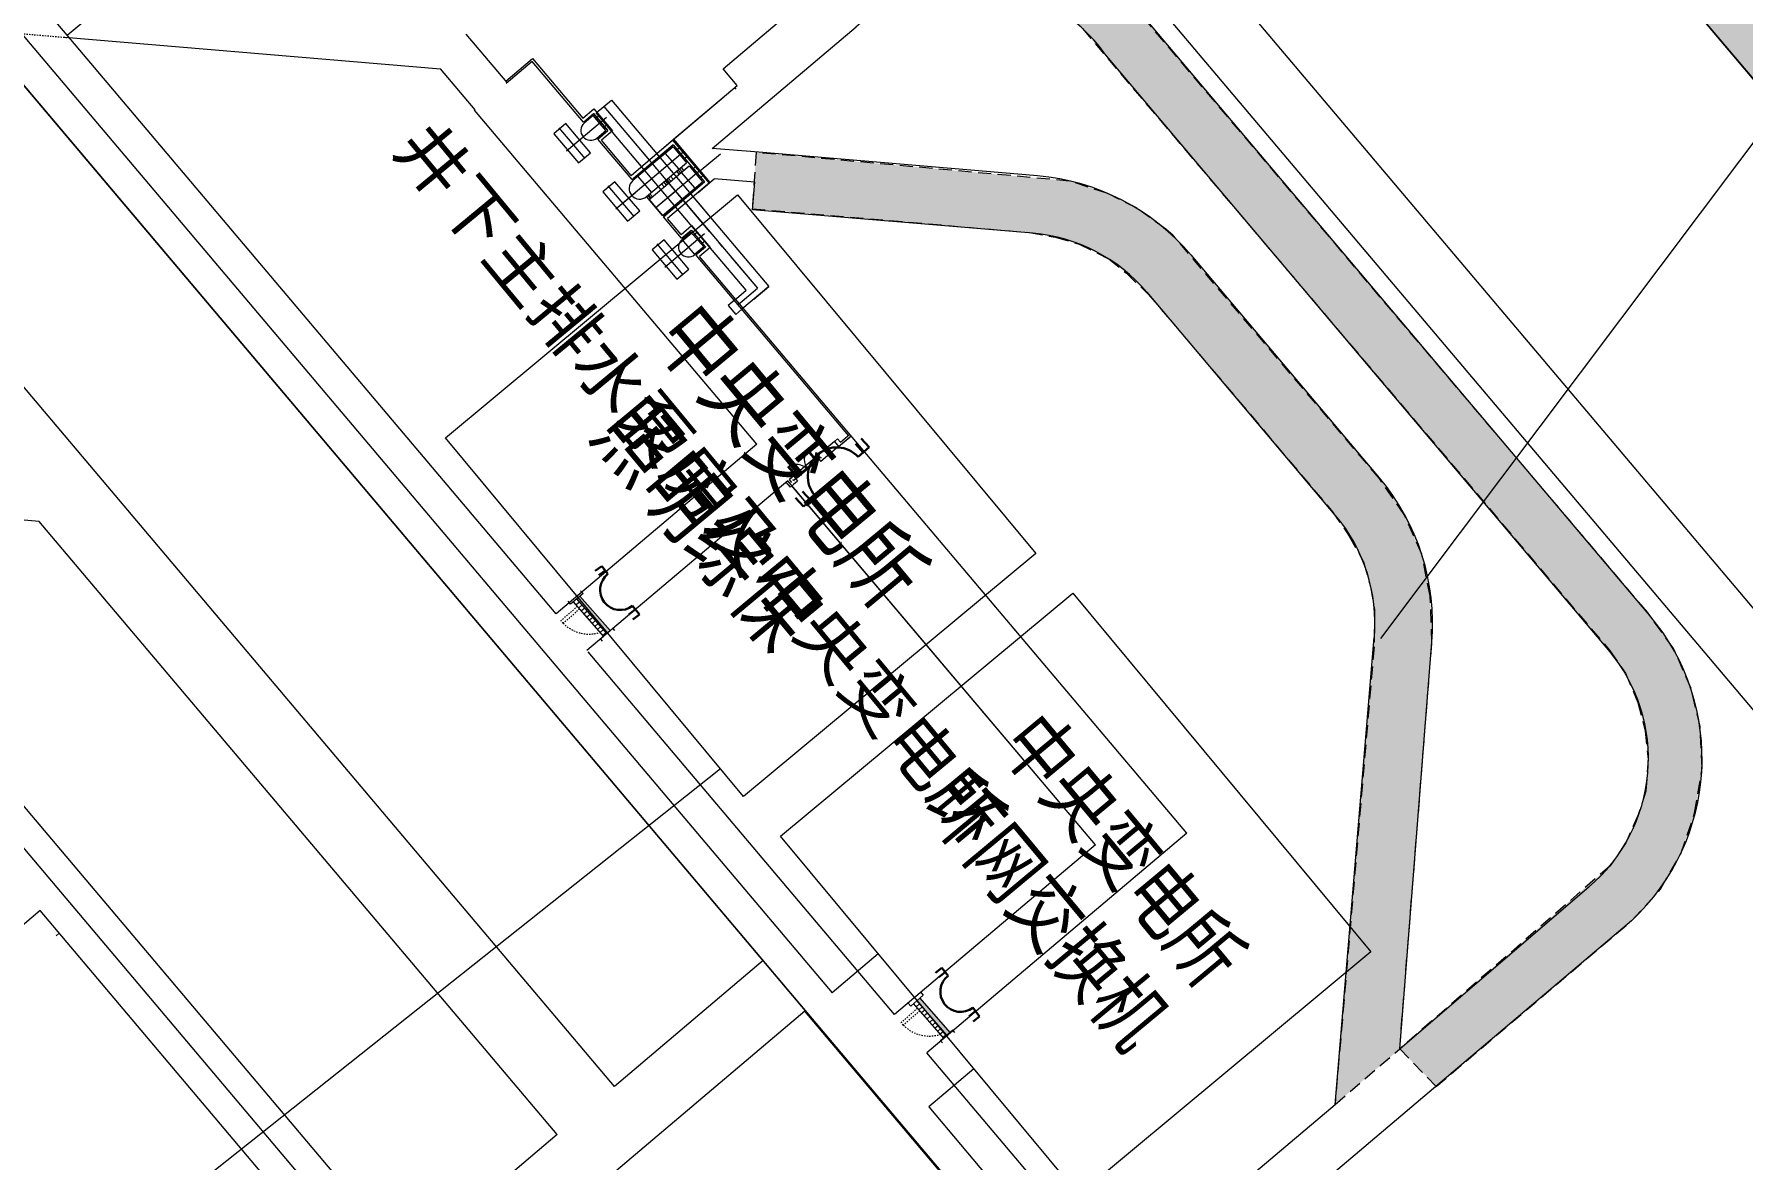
# Model space of a CAD drawing. Header units: millimetres. Extents: x 2501 to 6983, y 1724 to 12691.
# Drawn here: x 4753.1 to 4883.4, y 10485 to 10570.9 of the extents above; entities that cross this region are included whole.
import ezdxf

# ---------------------------------------------------------------- set-up
doc = ezdxf.new("R2010")
doc.units = ezdxf.units.MM
for name, pattern in [('2X0_5', [2.5, 2, -0.5]), ('CONTINUES', [20, 10, 10]), ('DASH', [0.35, 0.25, -0.1]), ('X5', [3, 2, -1]), ('小点划线', [24, 20, -2, 0, -2]), ('小虚线', [3.5, 2, -1.5]), ('点划线', [46, 40, -3, 0, -3]), ('采区边界线', [15, 10, -2, 1, -2])]:
    doc.linetypes.add(name, pattern=pattern)
for name, color, linetype in [('4、10月', 131, 'Continuous'), ('JMD', 6, 'Continuous'), ('TK', 7, 'Continuous'), ('文字标注', 7, 'Continuous'), ('监测监控', 7, 'Continuous')]:
    doc.layers.add(name, color=color, linetype=linetype)
doc.layers.add('井下工业网光缆', color=5, linetype='Continuous', lineweight=30)
doc.styles.add('宋体', font='', dxfattribs={"height": 2})
doc.styles.add('新宋体', font='', dxfattribs={"width": 0.8})
doc.styles.get('宋体').set_extended_font_data('SimSun')
doc.styles.get('新宋体').set_extended_font_data('NSimSun')

# ---------------------------------------------------------------- blocks, each defined once
blk = doc.blocks.new('A$C0C37771A')
at = {"layer": 'JMD', "color": 1, "linetype": 'Continuous', "lineweight": 30}
for p, q in [((4.14, 4.68, -1.2), (3.39, 3.93, -1.2)), ((4.14, 4.68, -1.2), (4.69, 4.13, -1.2)), ((3.7, 4.24, -1.2), (4.25, 3.69, -1.2)), ((0.68, 1.22, -1.2), (0, 0.55, -1.2)), ((0, 0.55, -1.2), (0.54, 0, -1.2)), ((0.37, 0.91, -1.2), (0.91, 0.37, -1.2))]:
    blk.add_line(p, q, dxfattribs=at)
blk.add_arc((2.04, 2.58, -1.2), 1.92, 224.8776, 44.8776, dxfattribs=at)
blk = doc.blocks.new('系统底图')
at = {"lineweight": 20, "ltscale": 0.5}
for points in [[(408441.43, 4256842.54), (408455.56, 4256854.47), (408455.56, 4256854.47), (408458.83, 4256856.45), (408462.64, 4256857.27), (408466.48, 4256856.99), (408469.95, 4256855.54), (408472.89, 4256852.97), (408562.2, 4256747.13), (408564.09, 4256744.06), (408565.07, 4256740.08), (408564.75, 4256736.36), (408563.18, 4256732.64), (408560.69, 4256729.61), (408546.71, 4256718.05), (408543.58, 4256721.58), (408557.88, 4256733.59), (408559.45, 4256735.68), (408560.43, 4256738.88), (408559.98, 4256741.65), (408558.65, 4256744.17), (408469.14, 4256850.06), (408466.8, 4256851.8), (408464.1, 4256852.58), (408461.11, 4256852.26), (408458.64, 4256850.93), (408444.47, 4256838.95)], [(408495.72, 4256712.78), (408498.5, 4256709.91), (408513.42, 4256722.56), (408515.59, 4256724.95), (408517.15, 4256727.66), (408518.2, 4256730.75), (408518.78, 4256734.2), (408518.62, 4256737.36), (408517.94, 4256740.26), (408516.6, 4256743.32), (408514.6, 4256746.07), (408474.25, 4256793.7), (408471.6, 4256795.58), (408468.7, 4256797.04), (408465.7, 4256797.84), (408462.64, 4256798.13), (408459.2, 4256797.71), (408460.31, 4256793.78), (408462.98, 4256793.91), (408465.46, 4256793.62), (408467.73, 4256793.13), (408470, 4256791.78), (408471.52, 4256790.58), (408511.72, 4256743.17), (408512.92, 4256741.43), (408513.88, 4256739.2), (408514.44, 4256737), (408514.66, 4256734.87), (408514.48, 4256732.43), (408513.91, 4256730.62), (408512.96, 4256728.49), (408511.75, 4256726.72)], [(408490.79, 4256708.55), (408495.72, 4256712.78), (408498.17, 4256743.78), (408498.04, 4256747.3), (408497.4, 4256750.5), (408496.06, 4256753.52), (408494.17, 4256756.27), (408478.45, 4256774.8), (408477.89, 4256775.29), (408475.7, 4256776.87), (408473.38, 4256778.03), (408470.54, 4256778.95), (408446.66, 4256781.13), (408446.34, 4256776.84), (408467.5, 4256775.02), (408469.47, 4256774.66), (408471.27, 4256774.14), (408473.55, 4256773.01), (408474.89, 4256771.92), (408476.57, 4256770.29), (408490.6, 4256753.74), (408491.87, 4256751.88), (408492.96, 4256749.91), (408493.48, 4256748.01), (408493.8, 4256746.28), (408493.76, 4256743.44)]]:
    blk.add_hatch(color=3, dxfattribs=at).paths.add_polyline_path(points)
at = {"layer": 'JMD', "linetype": 'Continuous', "lineweight": 20}
for points in [[(408433.21, 4256747.3), (408432.97, 4256747.1), (408435.27, 4256744.46), (408435.51, 4256744.67)], [(408459.15, 4256716.66), (408458.91, 4256716.46), (408461.2, 4256713.82), (408461.44, 4256714.03)]]:
    blk.add_hatch(color=30, dxfattribs=at).paths.add_polyline_path(points)
at = {"color": 0, "lineweight": 20}
for p, q in [((408469.23, 4256849.99, 3540.84), (408558.65, 4256744.14, 3264.72)), ((408432.14, 4256783.33, 3261.18), (408431.22, 4256782.56, 3261.18)), ((408434.02, 4256781.1, 3261.18), (408432.14, 4256783.33, 3261.18)), ((408432.19, 4256781.25, 3261.18), (408435.23, 4256783.82, 3261.18)), ((408433.43, 4256783.74, 3261.18), (408434.27, 4256784.45, 3261.18)), ((408433.48, 4256783.45, 3261.18), (408434.24, 4256784.1, 3261.18)), ((408434.23, 4256783.95, 3261.18), (408433.54, 4256783.37, 3261.18)), ((408434.23, 4256783.95, 3261.18), (408433.54, 4256783.37, 3261.18)), ((408435.2, 4256782.81, 3261.18), (408434.23, 4256783.95, 3261.18)), ((408435.2, 4256782.81, 3261.18), (408434.23, 4256783.95, 3261.18)), ((408435.34, 4256782.8, 3261.18), (408434.24, 4256784.1, 3261.18)), ((408434.24, 4256784.1, 3261.18), (408435.34, 4256782.8, 3261.18)), ((408435.34, 4256782.8, 3261.18), (408434.24, 4256784.1, 3261.18)), ((408434.27, 4256784.45, 3261.18), (408435.69, 4256782.77, 3261.18)), ((408431.22, 4256782.56, 3261.18), (408433.11, 4256780.33, 3261.18)), ((408434.51, 4256782.23, 3261.18), (408435.2, 4256782.81, 3261.18)), ((408434.51, 4256782.23, 3261.18), (408435.2, 4256782.81, 3261.18)), ((408434.58, 4256782.15, 3261.18), (408435.34, 4256782.8, 3261.18)), ((408434.58, 4256782.15, 3261.18), (408435.34, 4256782.8, 3261.18)), ((408435.69, 4256782.77, 3261.18), (408434.85, 4256782.06, 3261.18)), ((408437.11, 4256779.38, 3261.18), (408434.85, 4256782.06, 3261.18)), ((408440.36, 4256782.13, 3261.18), (408443.13, 4256778.84, 3261.18)), ((408433.11, 4256780.33, 3261.18), (408434.02, 4256781.1, 3261.18)), ((408437.19, 4256779.06, 3261.18), (408440.32, 4256781.7, 3261.18)), ((408440.31, 4256781.56, 3261.18), (408437.25, 4256778.98, 3261.18)), ((408440.31, 4256781.56, 3261.18), (408437.25, 4256778.98, 3261.18)), ((408440.32, 4256781.7, 3261.18), (408437.3, 4256779.15, 3261.18)), ((408440.32, 4256781.7, 3261.18), (408437.3, 4256779.15, 3261.18)), ((408440.31, 4256781.56, 3261.18), (408441.34, 4256780.34, 3261.18)), ((408440.31, 4256781.56, 3261.18), (408441.34, 4256780.34, 3261.18)), ((408440.32, 4256781.7, 3261.18), (408442.71, 4256778.88, 3261.18)), ((408443.92, 4256781.01, 3261.18), (408442.31, 4256779.66, 3261.18)), ((408438.29, 4256777.76, 3261.18), (408441.34, 4256780.34, 3261.18)), ((408438.29, 4256777.76, 3261.18), (408441.34, 4256780.34, 3261.18)), ((408438.48, 4256777.53, 3261.18), (408441.54, 4256780.11, 3261.18)), ((408438.48, 4256777.53, 3261.18), (408441.54, 4256780.11, 3261.18)), ((408440.12, 4256779.31, 3261.18), (408440.31, 4256779.08, 3261.18)), ((408440.12, 4256779.31, 3261.18), (408440.31, 4256779.08, 3261.18)), ((408441.54, 4256780.11, 3261.18), (408442.57, 4256778.89, 3261.18)), ((408441.54, 4256780.11, 3261.18), (408442.57, 4256778.89, 3261.18)), ((408435.88, 4256778.9, 3261.18), (408434.97, 4256778.13, 3261.18)), ((408434.97, 4256778.13, 3261.18), (408436.85, 4256775.9, 3261.18)), ((408437.77, 4256776.67, 3261.18), (408435.88, 4256778.9, 3261.18)), ((408439.43, 4256778.73, 3261.18), (408439.63, 4256778.5, 3261.18)), ((408439.43, 4256778.73, 3261.18), (408439.63, 4256778.5, 3261.18)), ((408439.51, 4256776.31, 3261.18), (408442.57, 4256778.89, 3261.18)), ((408439.51, 4256776.31, 3261.18), (408442.57, 4256778.89, 3261.18)), ((408439.58, 4256776.23, 3261.18), (408442.71, 4256778.88, 3261.18)), ((408439.58, 4256776.23, 3261.18), (408442.71, 4256778.88, 3261.18)), ((408442.71, 4256778.88, 3261.18), (408439.58, 4256776.23, 3261.18)), ((408443.13, 4256778.84, 3261.18), (408439.89, 4256776.1, 3261.18)), ((408442.22, 4256778.07, 3261.18), (408443.46, 4256779.12, 3261.18)), ((408436.85, 4256775.9, 3261.18), (408437.77, 4256776.67, 3261.18)), ((408438.6, 4256777.63, 3261.18), (408438.4, 4256777.86, 3261.18)), ((408438.48, 4256777.53, 3261.18), (408439.51, 4256776.31, 3261.18)), ((408438.48, 4256777.53, 3261.18), (408439.51, 4256776.31, 3261.18)), ((408440.92, 4256774.88, 3261.18), (408439.89, 4256776.1, 3261.18)), ((408440.92, 4256774.88, 3261.18), (408441.72, 4256775.55, 3261.18)), ((408441.72, 4256775.55, 3261.18), (408443.14, 4256773.87, 3261.18)), ((408439.63, 4256774.47, 3261.18), (408438.71, 4256773.7, 3261.18)), ((408439.63, 4256774.47, 3261.18), (408438.71, 4256773.7, 3261.18)), ((408441.51, 4256772.24, 3261.18), (408439.63, 4256774.47, 3261.18)), ((408441.51, 4256772.24, 3261.18), (408439.63, 4256774.47, 3261.18)), ((408439.68, 4256772.39, 3261.18), (408442.72, 4256774.96, 3261.18)), ((408440.97, 4256774.59, 3261.18), (408441.69, 4256775.2, 3261.18)), ((408440.99, 4256774.48, 3261.18), (408441.68, 4256775.06, 3261.18)), ((408440.99, 4256774.48, 3261.18), (408441.68, 4256775.06, 3261.18)), ((408441.68, 4256775.06, 3261.18), (408442.65, 4256773.92, 3261.18)), ((408441.68, 4256775.06, 3261.18), (408442.65, 4256773.92, 3261.18)), ((408441.69, 4256775.2, 3261.18), (408442.79, 4256773.9, 3261.18)), ((408441.69, 4256775.2, 3261.18), (408442.79, 4256773.9, 3261.18)), ((408441.69, 4256775.2, 3261.18), (408442.79, 4256773.9, 3261.18)), ((408438.71, 4256773.7, 3261.18), (408440.59, 4256771.47, 3261.18)), ((408438.71, 4256773.7, 3261.18), (408440.59, 4256771.47, 3261.18)), ((408442.65, 4256773.92, 3261.18), (408441.96, 4256773.34, 3261.18)), ((408442.65, 4256773.92, 3261.18), (408441.96, 4256773.34, 3261.18)), ((408442.79, 4256773.9, 3261.18), (408442.06, 4256773.29, 3261.18)), ((408442.79, 4256773.9, 3261.18), (408442.06, 4256773.29, 3261.18)), ((408443.14, 4256773.87, 3261.18), (408442.34, 4256773.2, 3261.18)), ((408445.66, 4256769.26, 3261.18), (408442.34, 4256773.2, 3261.18)), ((408440.59, 4256771.47, 3261.18), (408441.51, 4256772.24, 3261.18)), ((408440.59, 4256771.47, 3261.18), (408441.51, 4256772.24, 3261.18)), ((408444.97, 4256769.85, 3261.18), (408444.51, 4256769.47, 3261.18)), ((408444.97, 4256769.85, 3261.18), (408444.51, 4256769.47, 3261.18)), ((408444.51, 4256769.47, 3261.18), (408445.09, 4256768.78, 3261.18)), ((408444.51, 4256769.47, 3261.18), (408445.09, 4256768.78, 3261.18)), ((408445.09, 4256768.78, 3261.18), (408445.55, 4256769.17, 3261.18)), ((408445.09, 4256768.78, 3261.18), (408445.55, 4256769.17, 3261.18))]:
    blk.add_line(p, q, dxfattribs=at)
at = {"color": 0, "linetype": 'Continuous', "lineweight": 20}
for p, q in [((408444.13, 4256787.51, 4556.85), (408451.47, 4256793.72, 4556.85)), ((408393.95, 4256789.91, 2766.88), (408422.59, 4256787.5, 4530.2)), ((408393.95, 4256789.91, 2766.88), (408422.59, 4256787.5, 4530.2)), ((408427.67, 4256786.46, 3261.18), (408424.55, 4256790.15, 3261.18)), ((408427.67, 4256786.46, 3261.18), (408424.55, 4256790.15, 3261.18)), ((408443.29, 4256781.44, 4556.85), (408454.27, 4256790.71, 4556.85)), ((408425.22, 4256784.39, 3261.18), (408422.59, 4256787.5, 3261.18)), ((408425.22, 4256784.39, 3261.18), (408422.59, 4256787.5, 3261.18)), ((408427.57, 4256786.57, 3261.18), (408429.59, 4256788.28, 3261.18)), ((408427.57, 4256786.57, 3261.18), (408429.59, 4256788.28, 3261.18)), ((408429.59, 4256788.28, 3261.18), (408433.43, 4256783.74, 3261.18)), ((408429.59, 4256788.28, 3261.18), (408433.43, 4256783.74, 3261.18)), ((408445.21, 4256786.23, 4556.85), (408444.13, 4256787.51, 4556.85)), ((408440.36, 4256782.13, 3261.18), (408445.21, 4256786.23, 3261.18)), ((408425.18, 4256784.36, 3261.18), (408425.22, 4256784.39, 3261.18)), ((408446.71, 4256758.89, 3261.18), (408425.18, 4256784.36, 3261.18)), ((408446.71, 4256758.89, 3261.18), (408425.18, 4256784.36, 3261.18)), ((408432.14, 4256783.33, 3261.18), (408431.22, 4256782.56, 3261.18)), ((408434.02, 4256781.1, 3261.18), (408432.14, 4256783.33, 3261.18)), ((408433.43, 4256783.74, 3261.18), (408434.27, 4256784.45, 3261.18)), ((408433.48, 4256783.45, 3261.18), (408434.24, 4256784.1, 3261.18)), ((408434.24, 4256784.1, 3261.18), (408435.34, 4256782.8, 3261.18)), ((408434.27, 4256784.45, 3261.18), (408435.69, 4256782.77, 3261.18)), ((408431.22, 4256782.56, 3261.18), (408433.11, 4256780.33, 3261.18)), ((408435.69, 4256782.77, 3261.18), (408434.85, 4256782.06, 3261.18)), ((408437.11, 4256779.38, 3261.18), (408434.85, 4256782.06, 3261.18)), ((408440.36, 4256782.13, 3261.18), (408443.13, 4256778.84, 3261.18)), ((408433.11, 4256780.33, 3261.18), (408434.02, 4256781.1, 3261.18)), ((408437.19, 4256779.06, 3261.18), (408440.32, 4256781.7, 3261.18)), ((408440.32, 4256781.7, 3261.18), (408442.71, 4256778.88, 3261.18)), ((408446.85, 4256781.14, 3261.18), (408443.29, 4256781.44, 3261.18)), ((408446.85, 4256781.14, 3261.18), (408443.29, 4256781.44, 3261.18)), ((408468.11, 4256779.35, 3261.18), (408446.85, 4256781.14, 3261.18)), ((408468.11, 4256779.35, 3261.18), (408446.85, 4256781.14, 3261.18)), ((408435.88, 4256778.9, 3261.18), (408434.97, 4256778.13, 3261.18)), ((408434.97, 4256778.13, 3261.18), (408436.85, 4256775.9, 3261.18)), ((408437.77, 4256776.67, 3261.18), (408435.88, 4256778.9, 3261.18)), ((408442.71, 4256778.88, 3261.18), (408439.58, 4256776.23, 3261.18)), ((408443.13, 4256778.84, 3261.18), (408439.89, 4256776.1, 3261.18)), ((408442.22, 4256778.07, 3261.18), (408443.46, 4256779.12, 3261.18)), ((408446.56, 4256778.86, 3261.18), (408443.46, 4256779.12, 3261.18)), ((408446.56, 4256778.86, 3261.18), (408443.46, 4256779.12, 3261.18)), ((408446.38, 4256776.76, 3261.18), (408446.56, 4256778.86, 3261.18)), ((408446.38, 4256776.76, 3261.18), (408446.56, 4256778.86, 3261.18)), ((408436.85, 4256775.9, 3261.18), (408437.77, 4256776.67, 3261.18)), ((408438.6, 4256777.63, 3261.18), (408438.4, 4256777.86, 3261.18)), ((408467.75, 4256774.97, 3261.18), (408446.38, 4256776.76, 3261.18)), ((408467.75, 4256774.97, 3261.18), (408446.38, 4256776.76, 3261.18)), ((408440.92, 4256774.88, 3261.18), (408439.89, 4256776.1, 3261.18)), ((408440.92, 4256774.88, 3261.18), (408441.72, 4256775.55, 3261.18)), ((408441.72, 4256775.55, 3261.18), (408443.14, 4256773.87, 3261.18)), ((408439.63, 4256774.47, 3261.18), (408438.71, 4256773.7, 3261.18)), ((408439.63, 4256774.47, 3261.18), (408438.71, 4256773.7, 3261.18)), ((408441.51, 4256772.24, 3261.18), (408439.63, 4256774.47, 3261.18)), ((408441.51, 4256772.24, 3261.18), (408439.63, 4256774.47, 3261.18)), ((408440.97, 4256774.59, 3261.18), (408441.69, 4256775.2, 3261.18)), ((408441.69, 4256775.2, 3261.18), (408442.79, 4256773.9, 3261.18)), ((408438.71, 4256773.7, 3261.18), (408440.59, 4256771.47, 3261.18)), ((408438.71, 4256773.7, 3261.18), (408440.59, 4256771.47, 3261.18)), ((408442.79, 4256773.9, 3261.18), (408442.06, 4256773.29, 3261.18)), ((408442.79, 4256773.9, 3261.18), (408442.06, 4256773.29, 3261.18)), ((408443.14, 4256773.87, 3261.18), (408442.34, 4256773.2, 3261.18)), ((408479.48, 4256729.23, 3261.18), (408442.34, 4256773.2, 3261.18)), ((408494.17, 4256756.32, 3261.18), (408479.81, 4256773.31, 3261.18)), ((408440.59, 4256771.47, 3261.18), (408441.51, 4256772.24, 3261.18)), ((408440.59, 4256771.47, 3261.18), (408441.51, 4256772.24, 3261.18)), ((408490.8, 4256753.48, 3261.18), (408476.45, 4256770.47, 3261.18)), ((408479.48, 4256729.23, 3261.18), (408445.66, 4256769.26, 3261.18)), ((408446.71, 4256758.89, 3261.18), (408431.39, 4256745.95, 3261.18)), ((408446.71, 4256758.89, 3261.18), (408431.39, 4256745.95, 3261.18)), ((408449.06, 4256756.1, 3261.18), (408433.75, 4256743.16, 3261.18)), ((408472.52, 4256728.33, 3261.18), (408449.06, 4256756.1, 3261.18)), ((408490.79, 4256708.55, 3261.18), (408493.78, 4256744.15, 3261.18)), ((408490.79, 4256708.55, 3261.18), (408493.78, 4256744.15, 3261.18)), ((408495.72, 4256712.78, 4556.85), (408498.17, 4256743.78, 3261.18)), ((408495.72, 4256712.78, 4556.85), (408498.17, 4256743.78, 3261.18)), ((408479.48, 4256729.23, 3261.18), (408459.66, 4256712.49, 3261.18)), ((408472.52, 4256728.33, 3261.18), (408457.21, 4256715.39, 3261.18)), ((408495.72, 4256712.78, 4556.85), (408510.16, 4256725.15, 4556.85)), ((408495.72, 4256712.78, 4556.85), (408510.16, 4256725.15, 4556.85)), ((408476.05, 4256696.1, 3261.18), (408490.79, 4256708.55, 3261.18))]:
    blk.add_line(p, q, dxfattribs=at)
at = {"lineweight": 20}
for p, q in [((408514.78, 4256745.83, 4556.85), (408476.36, 4256791.3, 4556.85)), ((408511.76, 4256743.06, 4556.85), (408473.23, 4256788.66, 4556.85)), ((408391.99, 4256752.99, 3248.69), (408370.96, 4256754.76, 3253.38)), ((408420.1, 4256696.63, 3261.18), (408371, 4256754.75, 3261.18)), ((408416.86, 4256693.96, 3261.18), (408392.05, 4256723.32, 3261.18))]:
    blk.add_line(p, q, dxfattribs=at)
at = {"color": 0, "lineweight": 20, "ltscale": 5}
for p, q in [((408429.58, 4256788.07, 3261.18), (408427.59, 4256786.39, 3261.18)), ((408429.58, 4256788.07, 3261.18), (408427.59, 4256786.39, 3261.18)), ((408433.48, 4256783.45, 3261.18), (408429.58, 4256788.07, 3261.18)), ((408433.48, 4256783.45, 3261.18), (408429.58, 4256788.07, 3261.18)), ((408437.19, 4256779.06, 3261.18), (408434.58, 4256782.15, 3261.18)), ((408437.19, 4256779.06, 3261.18), (408434.58, 4256782.15, 3261.18)), ((408439.51, 4256776.31, 3261.18), (408438.29, 4256777.76, 3261.18)), ((408439.51, 4256776.31, 3261.18), (408438.29, 4256777.76, 3261.18)), ((408440.97, 4256774.59, 3261.18), (408439.58, 4256776.23, 3261.18)), ((408440.97, 4256774.59, 3261.18), (408439.58, 4256776.23, 3261.18)), ((408441.03, 4256774.51, 3261.18), (408441.03, 4256774.51, 3261.18)), ((408441.03, 4256774.51, 3261.18), (408441.03, 4256774.51, 3261.18)), ((408453.72, 4256759.51, 3261.18), (408442.07, 4256773.29, 3261.18)), ((408453.72, 4256759.51, 3261.18), (408442.07, 4256773.29, 3261.18)), ((408453.72, 4256759.51, 3261.18), (408442.07, 4256773.29, 3261.18)), ((408453.72, 4256759.51, 3261.18), (408442.07, 4256773.29, 3261.18)), ((408435.84, 4256709.92, 3261.19), (408386.5, 4256768.33, 3245.57)), ((408452.62, 4256759.1, 3261.18), (408449.18, 4256756.2, 3261.18)), ((408452.62, 4256759.1, 3261.18), (408449.18, 4256756.2, 3261.18)), ((408452.62, 4256759.1, 3261.18), (408449.18, 4256756.2, 3261.18)), ((408452.62, 4256759.1, 3261.18), (408449.18, 4256756.2, 3261.18)), ((408451.26, 4256757.7, 3261.18), (408450.61, 4256758.47, 3261.18)), ((408451.26, 4256757.7, 3261.18), (408450.61, 4256758.47, 3261.18)), ((408451.26, 4256757.7, 3261.18), (408450.61, 4256758.47, 3261.18)), ((408451.26, 4256757.7, 3261.18), (408450.61, 4256758.47, 3261.18)), ((408452.94, 4256758.72, 3261.18), (408451.57, 4256757.56, 3261.18)), ((408452.94, 4256758.72, 3261.18), (408451.57, 4256757.56, 3261.18)), ((408452.94, 4256758.72, 3261.18), (408451.57, 4256757.56, 3261.18)), ((408452.94, 4256758.72, 3261.18), (408451.57, 4256757.56, 3261.18)), ((408452.62, 4256759.1, 3261.18), (408452.85, 4256759.3, 3261.18)), ((408452.62, 4256759.1, 3261.18), (408452.85, 4256759.3, 3261.18)), ((408452.62, 4256759.1, 3261.18), (408452.85, 4256759.3, 3261.18)), ((408452.62, 4256759.1, 3261.18), (408452.85, 4256759.3, 3261.18)), ((408452.62, 4256759.1, 3261.18), (408452.94, 4256758.72, 3261.18)), ((408452.62, 4256759.1, 3261.18), (408452.94, 4256758.72, 3261.18)), ((408452.62, 4256759.1, 3261.18), (408452.94, 4256758.72, 3261.18)), ((408452.62, 4256759.1, 3261.18), (408452.94, 4256758.72, 3261.18)), ((408452.85, 4256759.3, 3261.18), (408453.08, 4256759.03, 3261.18)), ((408452.85, 4256759.3, 3261.18), (408453.08, 4256759.03, 3261.18)), ((408452.85, 4256759.3, 3261.18), (408453.08, 4256759.03, 3261.18)), ((408452.85, 4256759.3, 3261.18), (408453.08, 4256759.03, 3261.18)), ((408452.94, 4256758.72, 3261.18), (408453.9, 4256759.53, 3261.18)), ((408452.94, 4256758.72, 3261.18), (408453.9, 4256759.53, 3261.18)), ((408452.94, 4256758.72, 3261.18), (408453.78, 4256759.43, 3261.18)), ((408452.94, 4256758.72, 3261.18), (408453.78, 4256759.43, 3261.18)), ((408453.08, 4256759.03, 3261.18), (408453.8, 4256759.64, 3261.18)), ((408453.08, 4256759.03, 3261.18), (408453.8, 4256759.64, 3261.18)), ((408453.08, 4256759.03, 3261.18), (408453.8, 4256759.64, 3261.18)), ((408453.08, 4256759.03, 3261.18), (408453.8, 4256759.64, 3261.18)), ((408449.72, 4256756.39, 3261.18), (408449.06, 4256757.17, 3261.18)), ((408449.72, 4256756.39, 3261.18), (408449.06, 4256757.17, 3261.18)), ((408449.72, 4256756.39, 3261.18), (408449.06, 4256757.17, 3261.18)), ((408449.72, 4256756.39, 3261.18), (408449.06, 4256757.17, 3261.18)), ((408449.79, 4256756.45, 3261.18), (408449.15, 4256757.21, 3261.18)), ((408449.79, 4256756.45, 3261.18), (408449.15, 4256757.21, 3261.18)), ((408449.79, 4256756.45, 3261.18), (408449.15, 4256757.21, 3261.18)), ((408449.79, 4256756.45, 3261.18), (408449.15, 4256757.21, 3261.18)), ((408451.26, 4256757.7, 3261.18), (408449.72, 4256756.39, 3261.18)), ((408451.26, 4256757.7, 3261.18), (408449.72, 4256756.39, 3261.18)), ((408451.26, 4256757.7, 3261.18), (408449.72, 4256756.39, 3261.18)), ((408451.26, 4256757.7, 3261.18), (408449.72, 4256756.39, 3261.18)), ((408451.33, 4256757.62, 3261.18), (408449.79, 4256756.31, 3261.18)), ((408451.33, 4256757.62, 3261.18), (408449.79, 4256756.31, 3261.18)), ((408451.33, 4256757.62, 3261.18), (408449.79, 4256756.31, 3261.18)), ((408451.33, 4256757.62, 3261.18), (408449.79, 4256756.31, 3261.18)), ((408451.19, 4256757.64, 3261.18), (408450.55, 4256758.4, 3261.18)), ((408451.19, 4256757.64, 3261.18), (408450.55, 4256758.4, 3261.18)), ((408451.19, 4256757.64, 3261.18), (408450.55, 4256758.4, 3261.18)), ((408451.19, 4256757.64, 3261.18), (408450.55, 4256758.4, 3261.18)), ((408451.32, 4256758.01, 3261.18), (408450.9, 4256757.65, 3261.18)), ((408451.32, 4256758.01, 3261.18), (408450.9, 4256757.65, 3261.18)), ((408451.32, 4256758.01, 3261.18), (408450.9, 4256757.65, 3261.18)), ((408451.32, 4256758.01, 3261.18), (408450.9, 4256757.65, 3261.18)), ((408451.24, 4256757.94, 3261.18), (408451.57, 4256757.56, 3261.18)), ((408451.24, 4256757.94, 3261.18), (408451.57, 4256757.56, 3261.18)), ((408451.24, 4256757.94, 3261.18), (408451.57, 4256757.56, 3261.18)), ((408451.24, 4256757.94, 3261.18), (408451.57, 4256757.56, 3261.18)), ((408451.3, 4256757.66, 3261.18), (408451.26, 4256757.7, 3261.18)), ((408451.3, 4256757.66, 3261.18), (408451.26, 4256757.7, 3261.18)), ((408451.3, 4256757.66, 3261.18), (408451.26, 4256757.7, 3261.18)), ((408451.3, 4256757.66, 3261.18), (408451.26, 4256757.7, 3261.18)), ((408451.51, 4256757.84, 3261.18), (408451.3, 4256757.66, 3261.18)), ((408451.51, 4256757.84, 3261.18), (408451.3, 4256757.66, 3261.18)), ((408451.51, 4256757.84, 3261.18), (408451.3, 4256757.66, 3261.18)), ((408451.51, 4256757.84, 3261.18), (408451.3, 4256757.66, 3261.18)), ((408451.3, 4256757.66, 3261.18), (408451.33, 4256757.62, 3261.18)), ((408451.3, 4256757.66, 3261.18), (408451.33, 4256757.62, 3261.18)), ((408451.3, 4256757.66, 3261.18), (408451.33, 4256757.62, 3261.18)), ((408451.3, 4256757.66, 3261.18), (408451.33, 4256757.62, 3261.18)), ((408451.51, 4256757.84, 3261.18), (408451.56, 4256757.94, 3261.18)), ((408451.51, 4256757.84, 3261.18), (408451.56, 4256757.94, 3261.18)), ((408451.51, 4256757.84, 3261.18), (408451.56, 4256757.94, 3261.18)), ((408451.51, 4256757.84, 3261.18), (408451.56, 4256757.94, 3261.18)), ((408451.51, 4256757.84, 3261.18), (408451.62, 4256757.87, 3261.18)), ((408451.51, 4256757.84, 3261.18), (408451.62, 4256757.87, 3261.18)), ((408451.51, 4256757.84, 3261.18), (408451.62, 4256757.87, 3261.18)), ((408451.51, 4256757.84, 3261.18), (408451.62, 4256757.87, 3261.18)), ((408449.06, 4256756.1, 3261.18), (408433.75, 4256743.16, 3261.18)), ((408449.27, 4256755.62, 3261.18), (408448.95, 4256756, 3261.18)), ((408449.27, 4256755.62, 3261.18), (408448.95, 4256756, 3261.18)), ((408449.27, 4256755.62, 3261.18), (408448.95, 4256756, 3261.18)), ((408449.27, 4256755.62, 3261.18), (408448.95, 4256756, 3261.18)), ((408449.18, 4256756.2, 3261.18), (408449.49, 4256756.46, 3261.18)), ((408449.18, 4256756.2, 3261.18), (408449.49, 4256756.46, 3261.18)), ((408449.18, 4256756.2, 3261.18), (408449.49, 4256756.46, 3261.18)), ((408449.18, 4256756.2, 3261.18), (408449.49, 4256756.46, 3261.18)), ((408449.37, 4256755.97, 3261.18), (408449.18, 4256756.2, 3261.18)), ((408449.37, 4256755.97, 3261.18), (408449.18, 4256756.2, 3261.18)), ((408449.37, 4256755.97, 3261.18), (408449.18, 4256756.2, 3261.18)), ((408449.37, 4256755.97, 3261.18), (408449.18, 4256756.2, 3261.18)), ((408449.5, 4256755.82, 3261.18), (408449.27, 4256755.62, 3261.18)), ((408449.5, 4256755.82, 3261.18), (408449.27, 4256755.62, 3261.18)), ((408449.5, 4256755.82, 3261.18), (408449.27, 4256755.62, 3261.18)), ((408449.5, 4256755.82, 3261.18), (408449.27, 4256755.62, 3261.18)), ((408449.54, 4256756.17, 3261.18), (408449.43, 4256756.15, 3261.18)), ((408449.54, 4256756.17, 3261.18), (408449.43, 4256756.15, 3261.18)), ((408449.54, 4256756.17, 3261.18), (408449.43, 4256756.15, 3261.18)), ((408449.54, 4256756.17, 3261.18), (408449.43, 4256756.15, 3261.18)), ((408449.49, 4256756.46, 3261.18), (408449.81, 4256756.07, 3261.18)), ((408449.49, 4256756.46, 3261.18), (408449.81, 4256756.07, 3261.18)), ((408449.49, 4256756.46, 3261.18), (408449.81, 4256756.07, 3261.18)), ((408449.49, 4256756.46, 3261.18), (408449.81, 4256756.07, 3261.18)), ((408449.54, 4256756.17, 3261.18), (408449.49, 4256756.07, 3261.18)), ((408449.54, 4256756.17, 3261.18), (408449.49, 4256756.07, 3261.18)), ((408449.54, 4256756.17, 3261.18), (408449.49, 4256756.07, 3261.18)), ((408449.54, 4256756.17, 3261.18), (408449.49, 4256756.07, 3261.18)), ((408449.81, 4256756.07, 3261.18), (408449.5, 4256755.82, 3261.18)), ((408449.81, 4256756.07, 3261.18), (408449.5, 4256755.82, 3261.18)), ((408449.81, 4256756.07, 3261.18), (408449.5, 4256755.82, 3261.18)), ((408449.81, 4256756.07, 3261.18), (408449.5, 4256755.82, 3261.18)), ((408449.54, 4256756.17, 3261.18), (408449.75, 4256756.35, 3261.18)), ((408449.54, 4256756.17, 3261.18), (408449.75, 4256756.35, 3261.18)), ((408449.54, 4256756.17, 3261.18), (408449.75, 4256756.35, 3261.18)), ((408449.54, 4256756.17, 3261.18), (408449.75, 4256756.35, 3261.18)), ((408449.75, 4256756.35, 3261.18), (408449.72, 4256756.39, 3261.18)), ((408449.75, 4256756.35, 3261.18), (408449.72, 4256756.39, 3261.18)), ((408449.75, 4256756.35, 3261.18), (408449.72, 4256756.39, 3261.18)), ((408449.75, 4256756.35, 3261.18), (408449.72, 4256756.39, 3261.18)), ((408449.75, 4256756.35, 3261.18), (408449.79, 4256756.31, 3261.18)), ((408449.75, 4256756.35, 3261.18), (408449.79, 4256756.31, 3261.18)), ((408449.75, 4256756.35, 3261.18), (408449.79, 4256756.31, 3261.18)), ((408449.75, 4256756.35, 3261.18), (408449.79, 4256756.31, 3261.18)), ((408472.52, 4256728.33, 3261.18), (408449.38, 4256755.72, 3261.18)), ((408431.49, 4256706.25, 3261.19), (408391.99, 4256752.99, 3248.69)), ((408479.48, 4256729.23, 3261.18), (408459.66, 4256712.49, 3261.18)), ((408472.52, 4256728.33, 3261.18), (408457.21, 4256715.39, 3261.18)), ((408477.1, 4256691.85, 4556.85), (408513.4, 4256722.57, 4556.85)), ((408477.1, 4256691.85, 4556.85), (408513.4, 4256722.57, 4556.85)), ((408476.05, 4256696.1, 3261.18), (408490.79, 4256708.55, 3261.18))]:
    blk.add_line(p, q, dxfattribs=at)
at = {"color": 0, "lineweight": 20, "ltscale": 0.2}
for p, q in [((408434.46, 4256784.15, 3261.18), (408435.61, 4256785.12, 3261.18)), ((408434.46, 4256784.15, 3261.18), (408435.61, 4256785.12, 3261.18)), ((408435.61, 4256785.12, 3261.18), (408443.06, 4256776.29, 3261.18)), ((408439.44, 4256781.35, 3261.18), (408444.18, 4256785.36, 3261.18)), ((408441.91, 4256775.33, 3261.18), (408434.46, 4256784.15, 3261.18)), ((408441.91, 4256775.33, 3261.18), (408434.46, 4256784.15, 3261.18)), ((408437.11, 4256779.38, 3261.18), (408440.36, 4256782.13, 3261.18)), ((408437.11, 4256779.38, 3261.18), (408440.36, 4256782.13, 3261.18)), ((408439.44, 4256781.35, 3261.18), (408440.36, 4256782.13, 3261.18)), ((408440.28, 4256782.06, 3261.18), (408443.06, 4256778.78, 3261.18)), ((408440.28, 4256782.06, 3261.18), (408443.06, 4256778.78, 3261.18)), ((408435.94, 4256776.82, 3261.18), (408441.06, 4256781.15, 3261.18)), ((408439, 4256776.92, 3261.18), (408442.28, 4256779.69, 3261.18)), ((408441.64, 4256777.97, 3261.18), (408447.61, 4256770.91, 3261.18)), ((408445.88, 4256770.63, 3261.18), (408441.91, 4256775.33, 3261.18)), ((408445.88, 4256770.63, 3261.18), (408441.91, 4256775.33, 3261.18)), ((408444.97, 4256769.85, 3261.18), (408445.88, 4256770.63, 3261.18)), ((408444.97, 4256769.85, 3261.18), (408445.88, 4256770.63, 3261.18)), ((408447.61, 4256770.91, 3261.18), (408445.55, 4256769.17, 3261.18)), ((408447.61, 4256770.91, 3261.18), (408445.55, 4256769.17, 3261.18)), ((408446.46, 4256769.94, 3261.18), (408447.61, 4256770.91, 3261.18)), ((408446.46, 4256769.94, 3261.18), (408447.61, 4256770.91, 3261.18))]:
    blk.add_line(p, q, dxfattribs=at)
at = {"color": 0, "linetype": '采区边界线', "lineweight": 20, "ltscale": 0.5}
blk.add_line((408435.03, 4256784.63, 3261.18), (408446.75, 4256770.77, 3261.18), dxfattribs=at)
at = {"color": 0, "lineweight": 20, "ltscale": 0.5}
for p, q in [((408435.03, 4256784.63, 3261.18), (408446.75, 4256770.77, 3261.18)), ((408434.43, 4256783.73, 3261.18), (408434.65, 4256783.92, 3261.18)), ((408435.01, 4256783.04, 3261.18), (408435.24, 4256783.23, 3261.18)), ((408441.87, 4256774.83, 3261.18), (408442.14, 4256775.06, 3261.18)), ((408442.45, 4256774.15, 3261.18), (408442.72, 4256774.37, 3261.18))]:
    blk.add_line(p, q, dxfattribs=at)
at = {"color": 0, "linetype": 'ByBlock', "lineweight": 20, "ltscale": 0.2}
for p, q in [((408435.61, 4256785.12, 3261.18), (408443.06, 4256776.29, 3261.18)), ((408441.64, 4256777.97, 3261.18), (408447.61, 4256770.91, 3261.18))]:
    blk.add_line(p, q, dxfattribs=at)
at = {"color": 4, "linetype": 'Continuous', "lineweight": 20}
blk.add_line((408425.18, 4256784.36, 3261.18), (408425.22, 4256784.39, 3261.18), dxfattribs=at)
at = {"color": 0, "linetype": '点划线', "lineweight": 20}
for p, q in [((408432.19, 4256781.25, 3261.18), (408435.23, 4256783.82, 3261.18)), ((408439.68, 4256772.39, 3261.18), (408442.72, 4256774.96, 3261.18))]:
    blk.add_line(p, q, dxfattribs=at)
at = {"color": 0, "linetype": '小虚线', "lineweight": 20, "ltscale": 0.5}
for p, q in [((408434.43, 4256783.73, 3261.18), (408434.65, 4256783.92, 3261.18)), ((408435.01, 4256783.04, 3261.18), (408435.24, 4256783.23, 3261.18)), ((408441.87, 4256774.83, 3261.18), (408442.14, 4256775.06, 3261.18)), ((408442.45, 4256774.15, 3261.18), (408442.72, 4256774.37, 3261.18))]:
    blk.add_line(p, q, dxfattribs=at)
at = {"color": 0, "linetype": '小点划线', "lineweight": 20, "ltscale": 0.25}
for p, q in [((408433.6, 4256780.67, 3261.18), (408431.62, 4256783.01, 3261.18)), ((408439.72, 4256781.06, 3261.18), (408440.72, 4256779.88, 3261.18)), ((408437.64, 4256779.3, 3261.18), (408438.67, 4256778.08, 3261.18)), ((408440.97, 4256779.57, 3261.18), (408441.94, 4256778.43, 3261.18)), ((408437.34, 4256776.24, 3261.18), (408435.37, 4256778.58, 3261.18)), ((408441.09, 4256771.81, 3261.18), (408439.11, 4256774.15, 3261.18))]:
    blk.add_line(p, q, dxfattribs=at)
at = {"color": 0, "lineweight": 20, "ltscale": 0.25}
for p, q in [((408433.6, 4256780.67, 3261.18), (408431.62, 4256783.01, 3261.18)), ((408439.72, 4256781.06, 3261.18), (408440.72, 4256779.88, 3261.18)), ((408437.64, 4256779.3, 3261.18), (408438.67, 4256778.08, 3261.18)), ((408440.97, 4256779.57, 3261.18), (408441.94, 4256778.43, 3261.18)), ((408437.34, 4256776.24, 3261.18), (408435.37, 4256778.58, 3261.18)), ((408441.09, 4256771.81, 3261.18), (408439.11, 4256774.15, 3261.18))]:
    blk.add_line(p, q, dxfattribs=at)
at = {"color": 0, "linetype": '采区边界线', "lineweight": 20, "ltscale": 0.2}
for p, q in [((408435.94, 4256776.82, 3261.18), (408441.06, 4256781.15, 3261.18)), ((408439, 4256776.92, 3261.18), (408442.28, 4256779.69, 3261.18))]:
    blk.add_line(p, q, dxfattribs=at)
at = {"color": 0, "lineweight": 20, "ltscale": 30}
for p, q in [((408440.54, 4256781.3, 3261.18), (408440.77, 4256781.49, 3261.18)), ((408440.54, 4256781.3, 3261.18), (408440.77, 4256781.49, 3261.18)), ((408441.12, 4256780.61, 3261.18), (408441.35, 4256780.8, 3261.18)), ((408441.12, 4256780.61, 3261.18), (408441.35, 4256780.8, 3261.18)), ((408441.76, 4256779.84, 3261.18), (408441.99, 4256780.04, 3261.18)), ((408441.76, 4256779.84, 3261.18), (408441.99, 4256780.04, 3261.18)), ((408442.34, 4256779.15, 3261.18), (408442.57, 4256779.35, 3261.18)), ((408442.34, 4256779.15, 3261.18), (408442.57, 4256779.35, 3261.18))]:
    blk.add_line(p, q, dxfattribs=at)
at = {"color": 0, "linetype": '小点划线', "lineweight": 20}
blk.add_line((408443.92, 4256781.01, 3261.18), (408442.31, 4256779.66, 3261.18), dxfattribs=at)
at = {"color": 0, "lineweight": 20, "ltscale": 18}
for p, q in [((408440.57, 4256779.69, 3261.18), (408440.77, 4256779.46, 3261.18)), ((408440.57, 4256779.69, 3261.18), (408440.77, 4256779.46, 3261.18)), ((408440.7, 4256779.79, 3261.18), (408440.89, 4256779.56, 3261.18)), ((408440.7, 4256779.79, 3261.18), (408440.89, 4256779.56, 3261.18)), ((408440.8, 4256779.88, 3261.18), (408441, 4256779.65, 3261.18)), ((408440.8, 4256779.88, 3261.18), (408441, 4256779.65, 3261.18)), ((408440.92, 4256779.99, 3261.18), (408441.12, 4256779.76, 3261.18)), ((408440.92, 4256779.99, 3261.18), (408441.12, 4256779.76, 3261.18)), ((408438.55, 4256777.98, 3261.18), (408438.74, 4256777.75, 3261.18)), ((408438.55, 4256777.98, 3261.18), (408438.74, 4256777.75, 3261.18)), ((408439.6, 4256778.87, 3261.18), (408439.79, 4256778.64, 3261.18)), ((408439.6, 4256778.87, 3261.18), (408439.79, 4256778.64, 3261.18)), ((408439.72, 4256778.97, 3261.18), (408439.92, 4256778.74, 3261.18)), ((408439.72, 4256778.97, 3261.18), (408439.92, 4256778.74, 3261.18)), ((408439.83, 4256779.06, 3261.18), (408440.02, 4256778.83, 3261.18)), ((408439.83, 4256779.06, 3261.18), (408440.02, 4256778.83, 3261.18)), ((408439.95, 4256779.17, 3261.18), (408440.15, 4256778.94, 3261.18)), ((408439.95, 4256779.17, 3261.18), (408440.15, 4256778.94, 3261.18)), ((408438.43, 4256777.88, 3261.18), (408438.62, 4256777.65, 3261.18)), ((408438.43, 4256777.88, 3261.18), (408438.62, 4256777.65, 3261.18)), ((408440.99, 4256774.48, 3261.18), (408441.96, 4256773.34, 3261.18)), ((408440.99, 4256774.48, 3261.18), (408441.96, 4256773.34, 3261.18))]:
    blk.add_line(p, q, dxfattribs=at)
at = {"color": 7, "linetype": 'Continuous', "lineweight": 20}
for p, q in [((408494.17, 4256756.32, 3261.18), (408479.81, 4256773.31, 3261.18)), ((408490.8, 4256753.48, 3261.18), (408476.45, 4256770.47, 3261.18)), ((408490.79, 4256708.55, 3261.18), (408493.78, 4256744.15, 3261.18)), ((408490.79, 4256708.55, 3261.18), (408493.78, 4256744.15, 3261.18))]:
    blk.add_line(p, q, dxfattribs=at)
at = {"color": 0, "linetype": '采区边界线', "lineweight": 20, "ltscale": 2}
blk.add_line((408445.26, 4256769.51, 3261.18), (408446.75, 4256770.77, 3261.18), dxfattribs=at)
at = {"color": 0, "lineweight": 20, "ltscale": 2}
blk.add_line((408445.26, 4256769.51, 3261.18), (408446.75, 4256770.77, 3261.18), dxfattribs=at)
at = {"lineweight": 20, "ltscale": 5}
for p, q in [((408420.1, 4256696.63, 3261.18), (408371, 4256754.75, 3261.18)), ((408392.05, 4256723.32, 3261.18), (408380.29, 4256713.39, 3261.18)), ((408416.86, 4256693.96, 3261.18), (408392.05, 4256723.32, 3261.18)), ((408450.37, 4256715.65, 3261.18), (408423.33, 4256692.81, 3261.18))]:
    blk.add_line(p, q, dxfattribs=at)
at = {"lineweight": 20, "ltscale": 0.005}
for p, q in [((408392.05, 4256723.32, 3261.18), (408380.29, 4256713.39, 3261.18)), ((408447.18, 4256719.51, 3261.18), (408435.84, 4256709.92, 3261.18)), ((408450.37, 4256715.65, 3261.18), (408423.33, 4256692.81, 3261.18)), ((408431.49, 4256706.25, 3261.18), (408420.1, 4256696.63, 3261.18))]:
    blk.add_line(p, q, dxfattribs=at)
at = {"linetype": '2X0_5', "lineweight": 20, "ltscale": 5}
blk.add_line((408460.05, 4256704.2, 3261.18), (408450.37, 4256715.65, 3261.18), dxfattribs=at)
at = {"color": 1, "linetype": 'CONTINUES', "lineweight": 20, "ltscale": 10, "elevation": 3261.18}
blk.add_lwpolyline([(408558.65, 4256744.17), (408469.14, 4256850.06), (408466.8, 4256851.8), (408464.1, 4256852.58), (408461.11, 4256852.26), (408458.64, 4256850.93), (408444.47, 4256838.95), (408441.43, 4256842.54)], dxfattribs=at)
at = {"color": 1, "linetype": 'X5', "lineweight": 20, "ltscale": 0.5}
for points, elevation in [([(408495.72, 4256712.78), (408498.5, 4256709.91), (408513.42, 4256722.56), (408515.59, 4256724.95), (408517.15, 4256727.66), (408518.2, 4256730.75), (408518.78, 4256734.2), (408518.62, 4256737.36), (408517.94, 4256740.26), (408516.6, 4256743.32), (408514.6, 4256746.07), (408474.25, 4256793.7)], 4556.85), ([(408471.52, 4256790.58), (408511.72, 4256743.17), (408512.92, 4256741.43), (408513.88, 4256739.2), (408514.44, 4256737), (408514.66, 4256734.87), (408514.48, 4256732.43), (408513.91, 4256730.62), (408512.96, 4256728.49), (408511.75, 4256726.72), (408495.72, 4256712.78)], 4556.85), ([(408490.79, 4256708.55), (408495.72, 4256712.78), (408498.17, 4256743.78), (408498.04, 4256747.3), (408497.4, 4256750.5), (408496.06, 4256753.52), (408494.17, 4256756.27), (408478.45, 4256774.8), (408477.89, 4256775.29), (408475.7, 4256776.87), (408473.38, 4256778.03), (408470.54, 4256778.95), (408446.66, 4256781.13), (408446.34, 4256776.84), (408467.5, 4256775.02), (408469.47, 4256774.66), (408471.27, 4256774.14), (408473.55, 4256773.01), (408474.89, 4256771.92), (408476.57, 4256770.29), (408490.6, 4256753.74), (408491.87, 4256751.88), (408492.96, 4256749.91), (408493.48, 4256748.01), (408493.8, 4256746.28), (408493.76, 4256743.44), (408490.79, 4256708.55)], 3261.18)]:
    blk.add_lwpolyline(points, dxfattribs=dict(at, elevation=elevation))
at = {"color": 0, "linetype": 'DASH', "lineweight": 20, "ltscale": 0.01, "elevation": 2354.26}
blk.add_lwpolyline([(408387.23, 4256790.48), (408394.28, 4256789.88)], dxfattribs=at)
at = {"color": 0, "linetype": 'Continuous', "lineweight": 20}
for centre, major_axis, ratio, start_param, end_param in [((408462.82, 4256781.19, 4556.85), (8.24, 9.81), 0.99819, 6.032335, 7.71557), ((408466.67, 4256762.21, 3261.18), (12.16, 12.16), 1, 6.199274, 6.984672), ((408466.67, 4256762.21, 3261.18), (9.05, 9.05), 1, 6.199274, 6.984672), ((408481.03, 4256745.22, 3261.18), (12.16, 12.16), 1, 5.413875, 6.199274), ((408481.03, 4256745.22, 3261.18), (9.05, 9.05), 1, 5.413875, 6.199274), ((408501.87, 4256734.92, 4556.85), (6.41, 15.64), 0.99987, 4.280589, 5.802776), ((408501.87, 4256734.92, 4556.85), (6.41, 15.64), 0.99987, 4.280589, 5.802776), ((408501.88, 4256734.91, 4556.85), (-9.05, 9.05), 1, 3.055483, 4.628477), ((408501.88, 4256734.91, 4556.85), (-9.05, 9.05), 1, 3.055483, 4.628477)]:
    blk.add_ellipse(centre, major_axis=major_axis, ratio=ratio, start_param=start_param, end_param=end_param, dxfattribs=at)
at = {"color": 0, "lineweight": 20}
for centre, major_axis in [((408434.03, 4256782.8, 3261.18), (0.53, 0.53)), ((408434.03, 4256782.8, 3261.18), (0.53, 0.53)), ((408437.77, 4256778.37, 3261.18), (0.566, 0.566)), ((408437.77, 4256778.37, 3261.18), (0.566, 0.566)), ((408441.48, 4256773.91, 3261.18), (0.53, 0.53)), ((408441.48, 4256773.91, 3261.18), (0.53, 0.53))]:
    blk.add_ellipse(centre, major_axis=major_axis, ratio=1, start_param=1.486885, end_param=4.628477, dxfattribs=at)
at = {"color": 7, "linetype": 'Continuous', "lineweight": 20}
for centre, major_axis, start_param, end_param in [((408466.67, 4256762.21, 3261.18), (12.16, 12.16), 6.199274, 6.984672), ((408466.67, 4256762.21, 3261.18), (9.05, 9.05), 6.199274, 6.984672), ((408481.03, 4256745.22, 3261.18), (12.16, 12.16), 5.413875, 6.199274), ((408481.03, 4256745.22, 3261.18), (9.05, 9.05), 5.413875, 6.199274)]:
    blk.add_ellipse(centre, major_axis=major_axis, ratio=1, start_param=start_param, end_param=end_param, dxfattribs=at)
at = {"color": 0, "lineweight": 20, "ltscale": 5}
for centre, major_axis, start_param, end_param in [((408451.53, 4256757.69, 3261.18), (-0.855, 0.855), 0.078292, 1.424489), ((408451.53, 4256757.69, 3261.18), (-0.855, 0.855), 0.078292, 1.424489), ((408451.53, 4256757.69, 3261.18), (-0.855, 0.855), 0.078292, 1.424489), ((408451.53, 4256757.69, 3261.18), (-0.855, 0.855), 0.078292, 1.424489), ((408449.69, 4256756.13, 3261.18), (0.855, 0.855), 6.261669, 7.607866), ((408449.69, 4256756.13, 3261.18), (0.855, 0.855), 6.261669, 7.607866), ((408449.69, 4256756.13, 3261.18), (0.855, 0.855), 6.261669, 7.607866), ((408449.69, 4256756.13, 3261.18), (0.855, 0.855), 6.261669, 7.607866)]:
    blk.add_ellipse(centre, major_axis=major_axis, ratio=1, start_param=start_param, end_param=end_param, dxfattribs=at)
at = {"color": 1, "linetype": 'Continuous', "lineweight": 20}
blk.add_point((408445.08, 4256786.01, 3261.18), dxfattribs=at)
at = {"color": 1, "lineweight": 20}
blk.add_point((408445.08, 4256786.01, 3261.18), dxfattribs=at)
at = {"layer": 'JMD', "color": 30, "linetype": 'Continuous', "lineweight": 20}
for p, q in [((408555.36, 4256707.68, 3261.18), (408213.47, 4257112.37, 3261.18)), ((408167.35, 4257050.73, 3261.18), (408730.22, 4256384.48, 3261.18)), ((408394.12, 4256790.06, 3260.79), (408317.06, 4256881.28, 3261.18)), ((408394.12, 4256790.06, 3260.79), (408411.14, 4256804.36, 3261.18)), ((408551.54, 4256704.45, 3261.18), (408469.24, 4256801.87, 3261.18)), ((408431.39, 4256745.95, 3261.18), (408394.13, 4256790.06, 3261.18)), ((408431.39, 4256745.95, 3261.18), (408394.13, 4256790.06, 3261.18)), ((408450.41, 4256715.69, 3261.18), (408390.3, 4256786.84, 3261.18)), ((408432.5, 4256746.69, 3261.19), (408432.31, 4256746.91, 3261.19)), ((408433.45, 4256747.51, 3261.19), (408432.5, 4256746.69, 3261.19)), ((408435.01, 4256744.24, 3261.18), (408432.72, 4256746.87, 3261.18)), ((408433.17, 4256746.85, 3261.18), (408432.93, 4256746.63, 3261.18)), ((408435.27, 4256744.46, 3261.19), (408432.97, 4256747.1, 3261.19)), ((408435.51, 4256744.67, 3261.18), (408433.21, 4256747.3, 3261.18)), ((408433.26, 4256747.71, 3261.19), (408433.45, 4256747.51, 3261.19)), ((408433.37, 4256746.62, 3261.18), (408433.13, 4256746.4, 3261.18)), ((408433.58, 4256746.38, 3261.18), (408433.33, 4256746.17, 3261.18)), ((408433.78, 4256746.15, 3261.18), (408433.53, 4256745.94, 3261.18)), ((408433.99, 4256745.91, 3261.18), (408433.74, 4256745.7, 3261.18)), ((408434.2, 4256745.67, 3261.18), (408433.95, 4256745.46, 3261.18)), ((408434.4, 4256745.44, 3261.18), (408434.15, 4256745.22, 3261.18)), ((408434.6, 4256745.21, 3261.18), (408434.35, 4256744.99, 3261.18)), ((408434.8, 4256744.98, 3261.18), (408434.55, 4256744.76, 3261.18)), ((408435, 4256744.75, 3261.18), (408434.75, 4256744.53, 3261.18)), ((408435.72, 4256744.85, 3261.19), (408434.78, 4256744.03, 3261.19)), ((408435.2, 4256744.52, 3261.18), (408434.95, 4256744.3, 3261.18)), ((408435.87, 4256744.68, 3261.19), (408435.72, 4256744.85, 3261.19)), ((408457.21, 4256715.39, 3261.18), (408433.84, 4256743.05, 3261.18)), ((408434.78, 4256744.03, 3261.19), (408434.91, 4256743.87, 3261.19)), ((408393.27, 4256721.4, 3260), (408393.51, 4256721.6, 3260.01)), ((408459.38, 4256716.87, 3261.19), (408458.44, 4256716.05, 3261.19)), ((408459.2, 4256717.07, 3261.19), (408459.38, 4256716.87, 3261.19)), ((408463.24, 4256700.42, 3261.18), (408450.37, 4256715.65, 3261.18)), ((408458.44, 4256716.05, 3261.19), (408458.25, 4256716.27, 3261.19)), ((408460.95, 4256713.6, 3261.18), (408458.65, 4256716.23, 3261.18)), ((408459.11, 4256716.21, 3261.18), (408458.86, 4256715.99, 3261.18)), ((408461.2, 4256713.82, 3261.19), (408458.91, 4256716.46, 3261.19)), ((408459.31, 4256715.98, 3261.18), (408459.06, 4256715.76, 3261.18)), ((408461.44, 4256714.03, 3261.18), (408459.15, 4256716.66, 3261.18)), ((408459.51, 4256715.74, 3261.18), (408459.26, 4256715.53, 3261.18)), ((408459.71, 4256715.51, 3261.18), (408459.47, 4256715.3, 3261.18)), ((408459.92, 4256715.27, 3261.18), (408459.68, 4256715.06, 3261.18)), ((408460.13, 4256715.03, 3261.18), (408459.88, 4256714.82, 3261.18)), ((408460.33, 4256714.8, 3261.18), (408460.09, 4256714.58, 3261.18)), ((408460.54, 4256714.57, 3261.18), (408460.29, 4256714.35, 3261.18)), ((408460.74, 4256714.34, 3261.18), (408460.49, 4256714.12, 3261.18)), ((408461.65, 4256714.21, 3261.19), (408460.71, 4256713.39, 3261.19)), ((408461.81, 4256714.04, 3261.19), (408461.65, 4256714.21, 3261.19)), ((408460.94, 4256714.11, 3261.18), (408460.69, 4256713.89, 3261.18)), ((408460.71, 4256713.39, 3261.19), (408460.85, 4256713.23, 3261.19)), ((408461.14, 4256713.88, 3261.18), (408460.89, 4256713.66, 3261.18)), ((408473.34, 4256696.29, 3261.18), (408459.66, 4256712.49, 3261.18)), ((408473.34, 4256696.29, 3261.18), (408459.66, 4256712.49, 3261.18))]:
    blk.add_line(p, q, dxfattribs=at)
at = {"layer": 'JMD', "color": 30, "linetype": '2X0_5', "lineweight": 20, "ltscale": 0.0001}
for p, q in [((408433.02, 4256746.52, 3261.18), (408431.77, 4256745.42, 3261.18)), ((408431.94, 4256745.23, 3261.18), (408431.77, 4256745.42, 3261.18)), ((408433.19, 4256746.32, 3261.18), (408431.94, 4256745.23, 3261.18)), ((408458.96, 4256715.88, 3261.18), (408457.7, 4256714.78, 3261.18)), ((408459.13, 4256715.68, 3261.18), (408457.87, 4256714.59, 3261.18)), ((408457.87, 4256714.59, 3261.18), (408457.7, 4256714.78, 3261.18))]:
    blk.add_line(p, q, dxfattribs=at)
for centre in [(408433.91, 4256747.16, 3261.18), (408459.85, 4256716.52, 3261.18)]:
    blk.add_arc(centre, 2.76, 224.3739, 287.7775, dxfattribs=at)
at = {"layer": '文字标注', "color": 7, "linetype": 'Continuous', "lineweight": 20, "ltscale": 3}
blk.add_line((408533.28, 4256796.01, 1185078.29), (408494.24, 4256744.06, 1185078.29), dxfattribs=at)
at = {"layer": 'TK', "color": 4, "lineweight": 20, "ltscale": 0.8}
for p, xscale, yscale, zscale, rotation in [((408455.29, 4256759.28, 3262.56), 1.152000000964294, 1.152000000700354, 1.152000000000043, 177.11978241999), ((408434.44, 4256749.65, 3262.14), 0.8000000005867492, 0.7999999998137355, 0.7999999999997272, 262.9107488758678), ((408460.38, 4256719.01, 3262.14), 0.8000000005867492, 0.7999999998137355, 0.7999999999997272, 262.9107488758678)]:
    blk.add_blockref('A$C0C37771A', p, dxfattribs=dict(at, xscale=xscale, yscale=yscale, zscale=zscale, rotation=rotation))
at = {"color": 0, "lineweight": 20, "insert": (408421.85, 4256783.84, -574.54), "char_height": 3.9, "width": 119.4882, "attachment_point": 1, "rotation": 309.6001, "style": '宋体'}
blk.add_mtext('井下主排水泵房及中央变电所', dxfattribs=at)

msp = doc.modelspace()

# ---------------------------------------------------------------- linework, layer by layer
at = {"color": 6, "lineweight": 20}
for p, q in [((4538.19, 10824.02, -3234.06), (4813.96, 10497.76, -3234.06)), ((4817.47, 10500.73, -3234.06), (4813.96, 10497.76, -3234.06)), ((4824.75, 10491.98, -3234.06), (4821.31, 10489.07, -3234.06)), ((4821.31, 10489.07, -3234.06), (5092.3, 10168.47, -3234.06))]:
    msp.add_line(p, q, dxfattribs=at)
at = {"color": 1, "lineweight": 20}
msp.add_line((4805.43, 10514.85, -3234.06), (4732.06, 10456.58, -3234.06), dxfattribs=at)
at = {"layer": '4、10月', "color": 6, "lineweight": 20}
msp.add_line((4281.41, 11066.15, -2792.8), (5081.78, 10118.8, -3233.12), dxfattribs=at)
at = {"layer": '井下工业网光缆', "color": 1, "lineweight": 20, "elevation": -3234.06}
for points in [[(4806.74, 10558.61), (4829.48, 10531.26), (4807.19, 10512.74), (4784.46, 10540.08)], [(4832.3, 10528.23), (4855.03, 10500.89), (4832.75, 10482.36), (4810.01, 10509.71)]]:
    msp.add_lwpolyline(points, close=True, dxfattribs=at)
at = {"layer": '监测监控', "color": 3, "lineweight": 20, "const_width": 0.5, "elevation": -6063.65}
msp.add_lwpolyline([(4826.44, 10486.75), (4826.44, 10486.75), (4826.44, 10486.75)], close=True, dxfattribs=at)

# ---------------------------------------------------------------- block references
at = {"color": 7, "lineweight": 20, "xscale": 1.000024299995857, "yscale": 1.000024299952201, "zscale": 1.00002429999995}
msp.add_blockref('系统底图', (-403648.42, -4246322.73, -6063.65), dxfattribs=at)

# ---------------------------------------------------------------- texts
at = {"layer": '井下工业网光缆', "color": 30, "lineweight": 20, "attachment_point": 1, "rotation": 309.7403, "style": '新宋体'}
for s, insert, char_height, width in [('{\\fSimSun|b0|i0|c134|p2;\\C1;中央变电所\\P 照明综保}', (4804.03, 10550.9, -3234.06), 5, 28.2903), ('{\\fSimSun|b0|i0|c134|p2;\\C1;中央变电所环网交换机}', (4830.01, 10519.56, -3234.06), 4.4939, 25.7117)]:
    msp.add_mtext(s, dxfattribs=dict(at, insert=insert, char_height=char_height, width=width))

doc.saveas('drawing.dxf')
